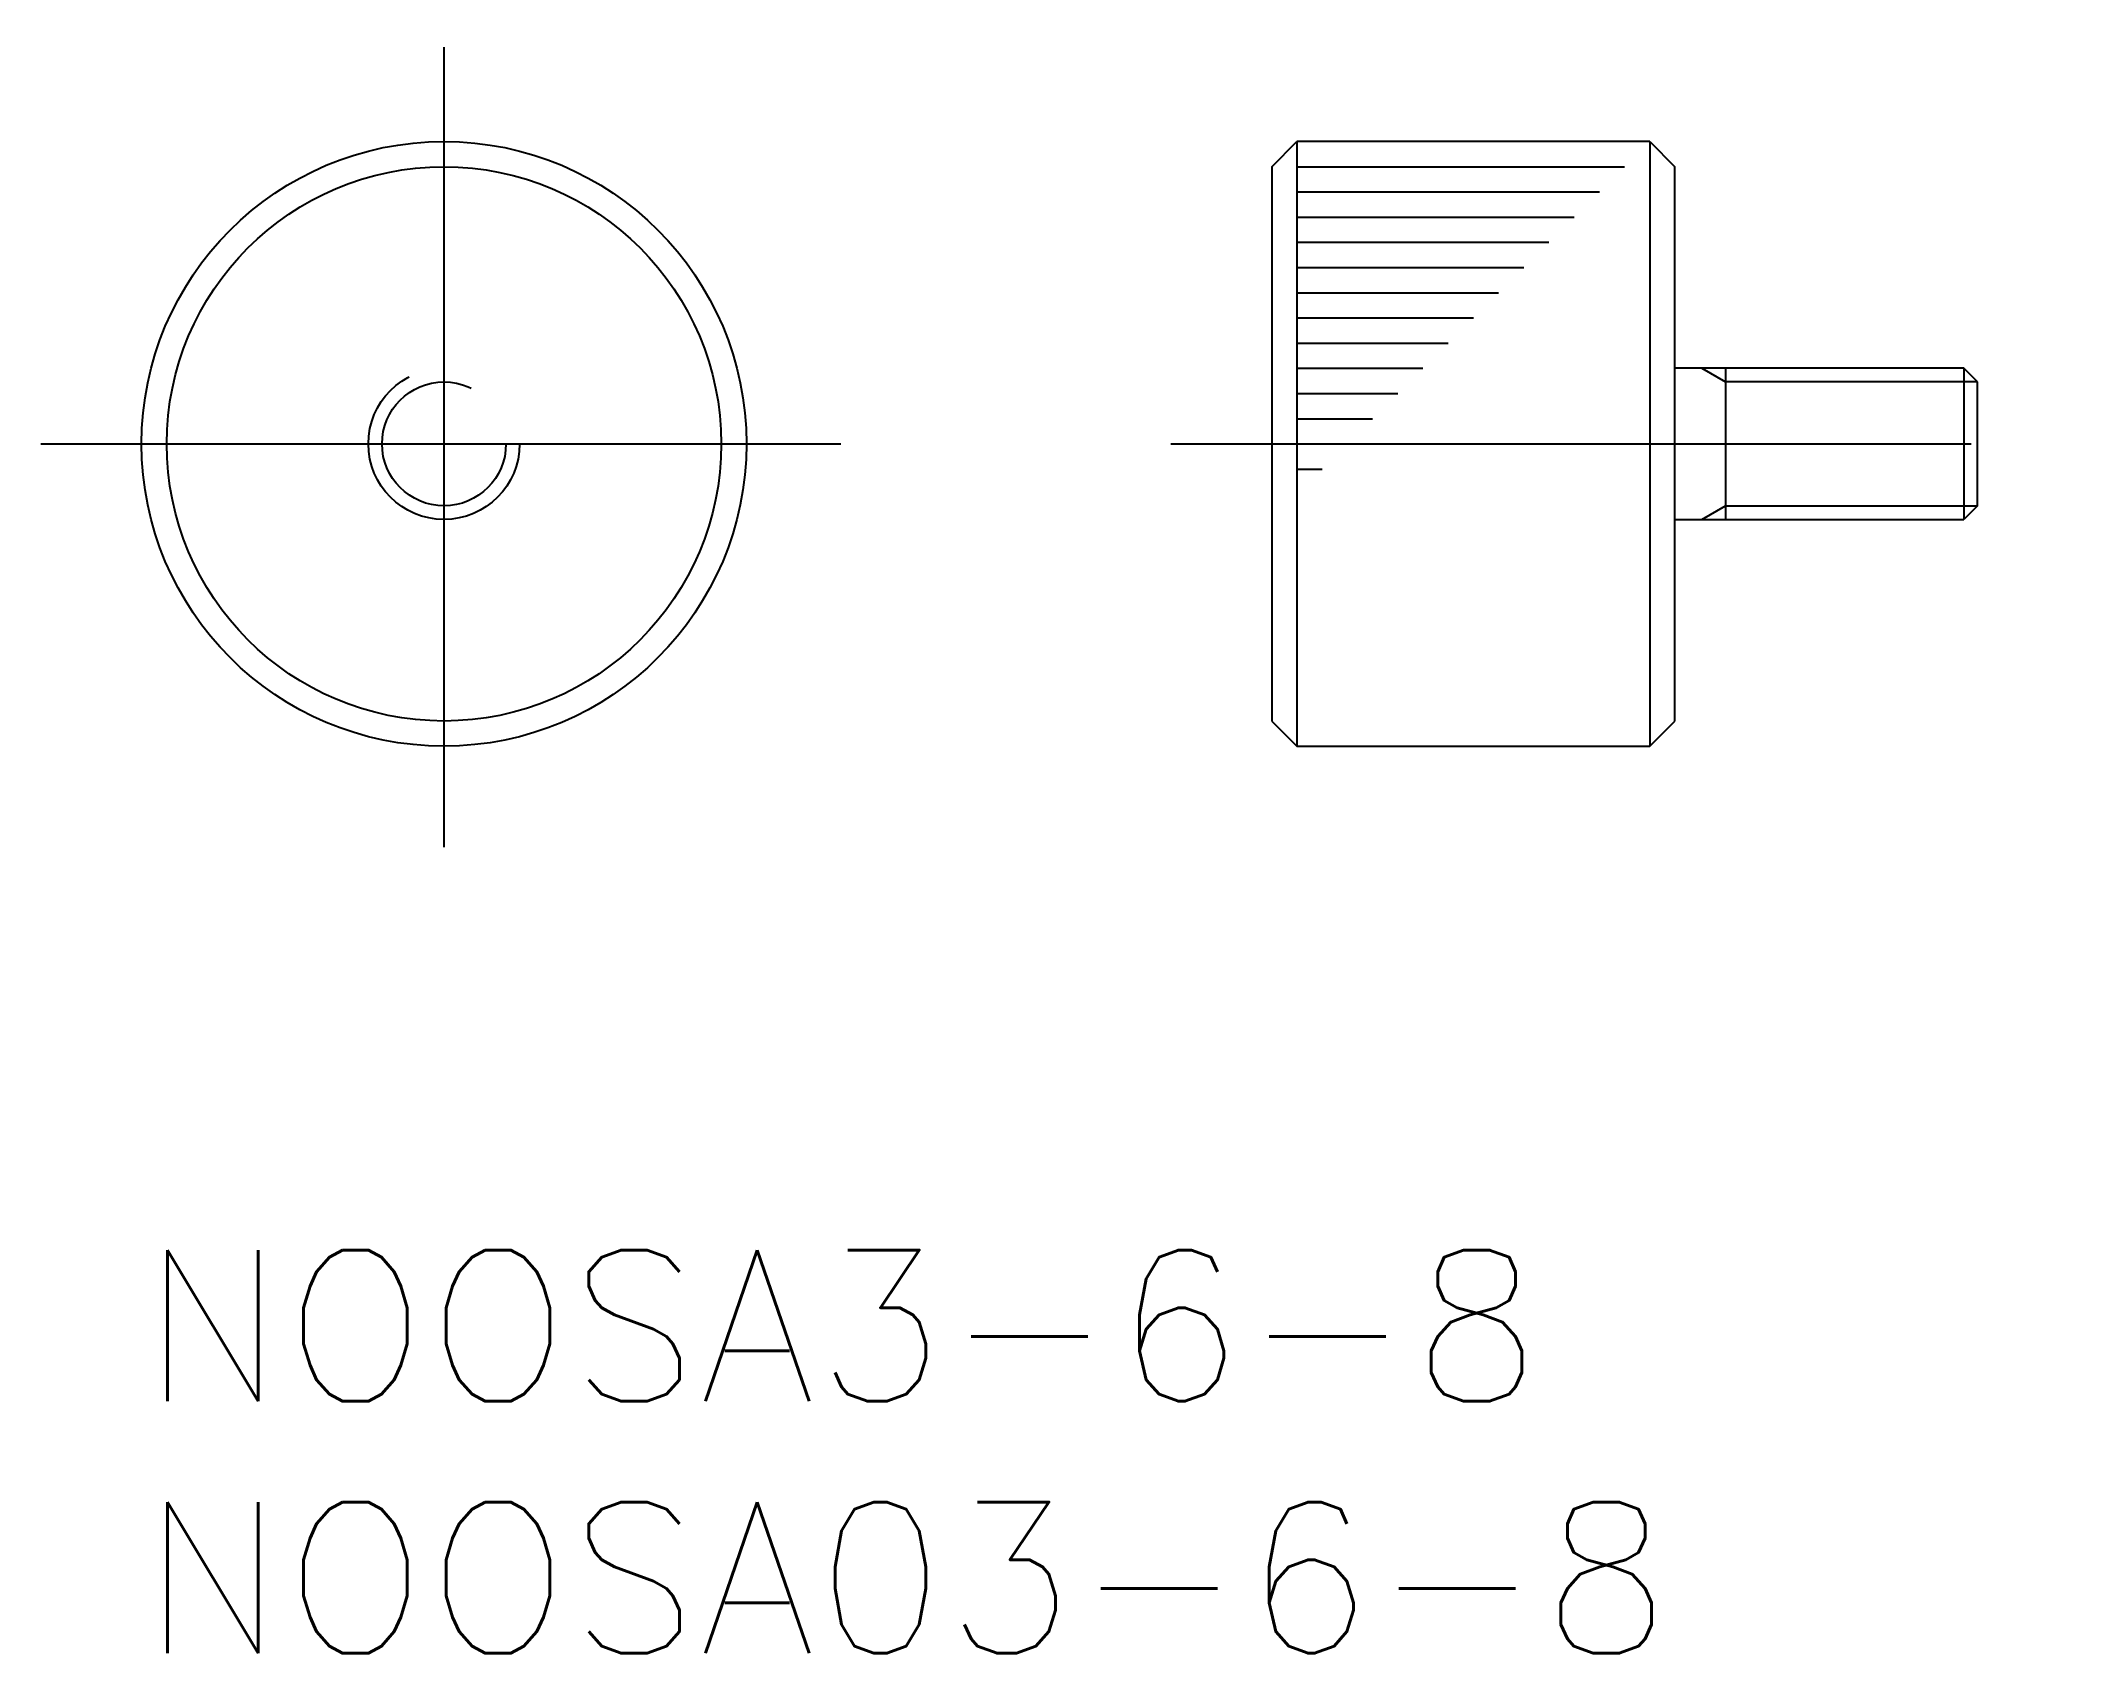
# Model space of a CAD drawing. Extents: x -2 to 38.4, y -8 to 24.
import ezdxf

# ---------------------------------------------------------------- set-up
doc = ezdxf.new("R2010")
doc.units = 0
doc.header["$LTSCALE"] = 0.5
doc.linetypes.add('CENTER', pattern=[50.8, 31.75, -6.35, 6.35, -6.35])
doc.linetypes.add('DASHED', pattern=[19.05, 12.7, -6.35])
for name, color, linetype in [('MSM_CENTER', 1, 'CENTER'), ('MSM_CONTINUOUS', 7, 'CONTINUOUS'), ('MSM_DASHED', 4, 'DASHED'), ('MSM_NARROW', 5, 'CONTINUOUS'), ('MSM_PART_NUMBER', 7, 'CONTINUOUS')]:
    doc.layers.add(name, color=color, linetype=linetype)
doc.styles.get("Standard").update_dxf_attribs({"font": 'txt.shx', "height": 3, "bigfont": 'bigfont.shx'})

# ---------------------------------------------------------------- blocks, each defined once
blk = doc.blocks.new('*U2')
at = {"layer": 'MSM_PART_NUMBER'}
blk.add_text('NOOSA3-6-8', height=3, dxfattribs=at).set_placement((0, -3))
blk = doc.blocks.new('*U3')
at = {"layer": 'MSM_PART_NUMBER'}
blk.add_text('NOOSA03-6-8', height=3, dxfattribs=at).set_placement((0, -8))

msp = doc.modelspace()

# ---------------------------------------------------------------- linework, layer by layer
at = {"layer": 'MSM_CENTER'}
for p, q in [((6, 8), (6, 24)), ((-2, 16), (14, 16)), ((20.421, 16), (38.421, 16))]:
    msp.add_line(p, q, dxfattribs=at)
at = {"layer": 'MSM_CONTINUOUS'}
for p, q in [((22.421, 21.5), (22.921, 22)), ((22.921, 22), (22.921, 10)), ((29.921, 22), (22.921, 22)), ((29.921, 22), (29.921, 10)), ((29.921, 22), (30.421, 21.5)), ((22.421, 21.5), (22.421, 10.5)), ((30.421, 10.5), (30.421, 21.5)), ((36.15, 17.5), (30.421, 17.5)), ((31.421, 17.5), (31.421, 14.5)), ((36.421, 17.229), (36.15, 17.5)), ((36.15, 17.5), (36.15, 14.5)), ((36.421, 14.771), (36.421, 17.229)), ((36.421, 14.771), (36.15, 14.5)), ((30.421, 14.5), (36.15, 14.5)), ((22.421, 10.5), (22.921, 10)), ((29.921, 10), (30.421, 10.5)), ((22.921, 10), (29.921, 10))]:
    msp.add_line(p, q, dxfattribs=at)
for radius in [6, 5.5]:
    msp.add_circle((6, 16), radius, dxfattribs=at)
at = {"layer": 'MSM_DASHED'}
for radius in [1.5, 1.229]:
    msp.add_circle((6, 16), radius, dxfattribs=at)
at = {"layer": 'MSM_NARROW'}
for p, q in [((22.921, 21.5), (29.421, 21.5)), ((22.921, 21), (28.921, 21)), ((22.921, 20.5), (28.421, 20.5)), ((22.921, 20), (27.921, 20)), ((22.921, 19.5), (27.421, 19.5)), ((22.921, 19), (26.921, 19)), ((22.921, 18.5), (26.421, 18.5)), ((22.921, 18), (25.921, 18)), ((22.921, 17.5), (25.421, 17.5)), ((30.952, 17.5), (31.421, 17.229)), ((22.921, 17), (24.921, 17)), ((36.421, 17.229), (31.421, 17.229)), ((22.921, 16.5), (24.421, 16.5)), ((22.921, 16), (23.921, 16)), ((22.921, 15.5), (23.421, 15.5)), ((30.952, 14.5), (31.421, 14.771)), ((31.421, 14.771), (36.421, 14.771))]:
    msp.add_line(p, q, dxfattribs=at)

# ---------------------------------------------------------------- block references
at = {"layer": 'MSM_CONTINUOUS'}
for name in ['*U2', '*U3']:
    msp.add_blockref(name, (0, 0), dxfattribs=at)

doc.saveas('drawing.dxf')
